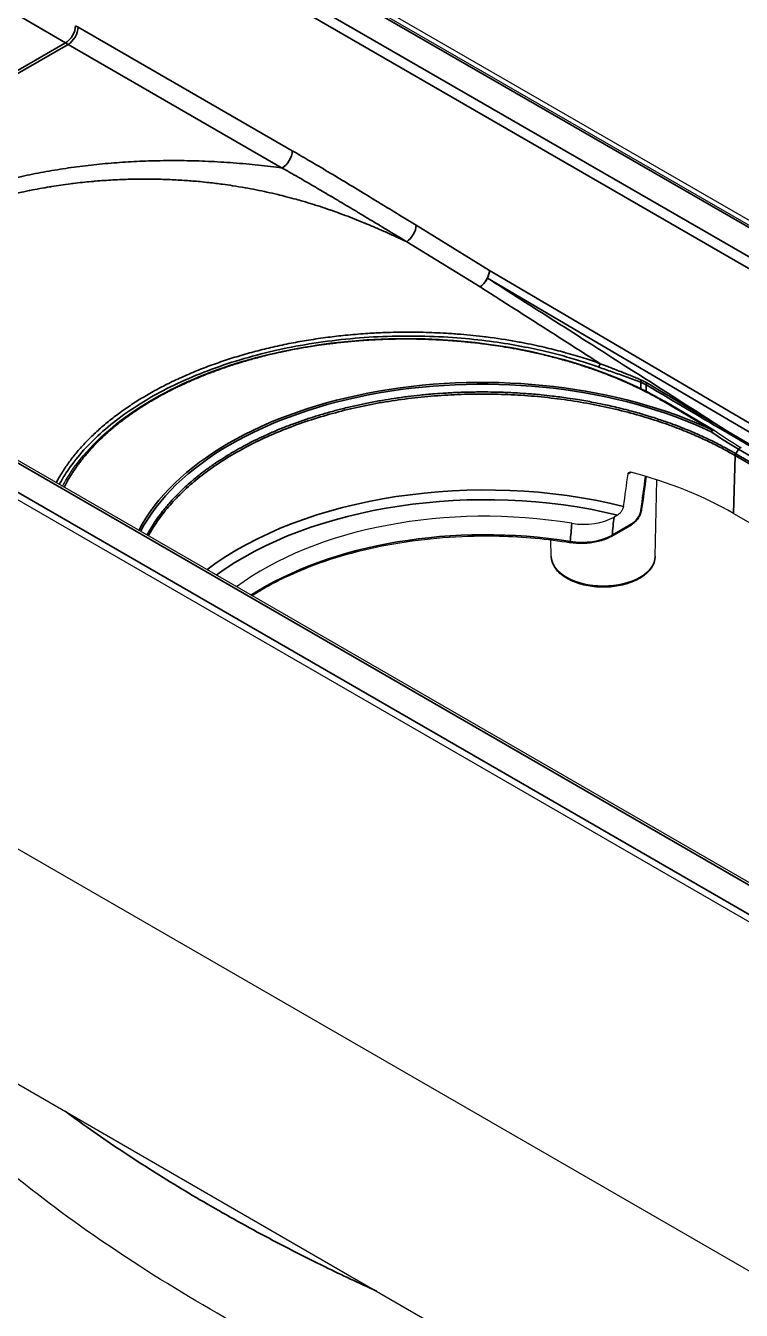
# Model space of a CAD drawing. Header units: millimetres. Extents: x 68 to 2000, y 100 to 2870.
# Drawn here: x 1336.27 to 1361.36, y 847.14 to 892.21 of the extents above; entities that cross this region are included whole.
import ezdxf

# ---------------------------------------------------------------- set-up
doc = ezdxf.new("R2010")
doc.units = ezdxf.units.MM
doc.header["$LTSCALE"] = 10
doc.layers.add('_Sichtbarkanten', color=7, linetype='Continuous', lineweight=25)
doc.layers.add('Sichtbar schmal (ISO)', color=7, linetype='Continuous', lineweight=35)

msp = doc.modelspace()

# ---------------------------------------------------------------- linework, layer by layer
at = {"layer": '_Sichtbarkanten'}
for p, q in [((1233.079, 959.429), (1514.514, 796.943)), ((1233.537, 959.342), (1514.259, 797.267)), ((1182.873, 951.728), (1501.071, 768.016)), ((1494.532, 785.413), (1213.109, 947.893)), ((1492.939, 784.959), (1212.218, 947.033)), ((1360.404, 878.02), (1358.693, 879.026)), ((1358.342, 873.585), (1358.4, 876.275)), ((1357.021, 875.04), (1356.899, 874.97)), ((1361.088, 875.1), (1370.528, 869.65)), ((1356.812, 874.29), (1357.483, 874.677)), ((1354.699, 873.585), (1354.687, 874.169)), ((1322.703, 862.75), (1361.241, 840.501))]:
    msp.add_line(p, q, dxfattribs=at)
msp.add_arc((1360.354, 877.934), 0.1, 54.9388, 59.5689, dxfattribs=at)
for centre, major_axis, ratio, start_param, end_param in [((1352.384, 870.074), (12.309, 0), 0.57735, 0.785398, 1.142974), ((653.872, 522.841), (563.407, 830.526), 0.524834, 5.465776, 5.467197), ((1352.384, 868.646), (-11, 0), 0.57735, 4.432819, 5.627663), ((1355.831, 875.583), (-1.505, 0.004), 0.575912, 1.295411, 2.360834)]:
    msp.add_ellipse(centre, major_axis=major_axis, ratio=ratio, start_param=start_param, end_param=end_param, dxfattribs=at)
for points, knots in [([(1337.557, 876.043), (1337.603, 876.131), (1337.651, 876.217), (1338.144, 877.043), (1338.795, 877.747), (1340.428, 878.99), (1341.434, 879.543), (1343.671, 880.423), (1344.929, 880.76), (1347.531, 881.181), (1348.908, 881.269), (1351.608, 881.188), (1352.965, 881.018), (1355.491, 880.445), (1356.691, 880.035), (1358.072, 879.373), (1358.39, 879.204), (1358.693, 879.026)], [0.719826, 0.719826, 0.719826, 0.719826, 0.813029, 0.813029, 1.614012, 1.614012, 2.424949, 2.424949, 3.237611, 3.237611, 4.04865, 4.04865, 4.859026, 4.859026, 5.669679, 5.669679, 5.925894, 5.925894, 5.925894, 5.925894]), ([(1357.392, 876.49), (1357.393, 876.498), (1357.395, 876.506), (1357.405, 876.521), (1357.412, 876.529), (1357.43, 876.539), (1357.441, 876.543), (1357.465, 876.545), (1357.478, 876.544), (1357.491, 876.541), (1357.491, 876.541), (1357.491, 876.541)], [0.00197055, 0.00197055, 0.00197055, 0.00197055, 0.0076791, 0.0076791, 0.0153582, 0.0153582, 0.02333262, 0.02333262, 0.03130704, 0.03130704, 0.03156747, 0.03156747, 0.03156747, 0.03156747]), ([(1357.232, 875.342), (1357.229, 875.319), (1357.221, 875.291), (1357.2, 875.239), (1357.182, 875.206), (1357.145, 875.152), (1357.12, 875.121), (1357.074, 875.076), (1357.045, 875.054), (1357.021, 875.04)], [-0.30703041, -0.30703041, -0.30703041, -0.30703041, -0.29054459, -0.29054459, -0.27133575, -0.27133575, -0.25125977, -0.25125977, -0.23076191, -0.23076191, -0.23076191, -0.23076191]), ([(1357.868, 875.232), (1357.862, 875.184), (1357.848, 875.134), (1357.808, 875.037), (1357.782, 874.989), (1357.723, 874.898), (1357.689, 874.854), (1357.614, 874.774), (1357.573, 874.737), (1357.515, 874.697), (1357.499, 874.686), (1357.483, 874.677)], [0, 0, 0, 0, 0.0332534, 0.0332534, 0.065591, 0.065591, 0.0984492, 0.0984492, 0.132874, 0.132874, 0.1457256, 0.1457256, 0.1457256, 0.1457256]), ([(1344.194, 872.211), (1344.791, 872.593), (1345.471, 872.933), (1347.184, 873.599), (1348.262, 873.887), (1350.522, 874.254), (1351.704, 874.333), (1353.722, 874.281), (1354.561, 874.203), (1355.373, 874.071)], [6.232826, 6.232826, 6.232826, 6.232826, 6.475912, 6.475912, 6.794462, 6.794462, 7.113268, 7.113268, 7.342355, 7.342355, 7.342355, 7.342355]), ([(1356.812, 874.29), (1356.693, 874.221), (1356.553, 874.164), (1356.259, 874.083), (1356.1, 874.056), (1355.781, 874.035), (1355.617, 874.039), (1355.431, 874.062), (1355.402, 874.067), (1355.373, 874.071)], [0, 0, 0, 0, 0.0985951, 0.0985951, 0.1950882, 0.1950882, 0.29103, 0.29103, 0.3090772, 0.3090772, 0.3090772, 0.3090772]), ([(1358.342, 873.585), (1358.34, 873.473), (1358.309, 873.361), (1358.193, 873.146), (1358.106, 873.044), (1357.88, 872.857), (1357.739, 872.774), (1357.421, 872.639), (1357.243, 872.587), (1356.87, 872.519), (1356.675, 872.503), (1356.287, 872.508), (1356.094, 872.529), (1355.727, 872.606), (1355.554, 872.663), (1355.245, 872.806), (1355.109, 872.894), (1354.89, 873.093), (1354.807, 873.205), (1354.721, 873.409), (1354.701, 873.497), (1354.699, 873.585)], [2.368537, 2.368537, 2.368537, 2.368537, 2.65779, 2.65779, 2.965652, 2.965652, 3.292478, 3.292478, 3.621661, 3.621661, 3.949316, 3.949316, 4.276354, 4.276354, 4.604191, 4.604191, 4.933501, 4.933501, 5.258891, 5.258891, 5.485444, 5.485444, 5.485444, 5.485444]), ([(1361.241, 839.767), (1361.143, 839.791), (1361.045, 839.816), (1360.948, 839.842), (1357.715, 840.675), (1354.509, 841.729), (1351.438, 842.967), (1348.367, 844.205), (1345.432, 845.627), (1342.732, 847.186), (1340.033, 848.745), (1337.569, 850.439), (1335.424, 852.212), (1333.28, 853.985), (1331.455, 855.836), (1330.012, 857.703), (1329.647, 858.175), (1329.306, 858.648), (1328.99, 859.121)], [0.0950371, 0.0950371, 0.0950371, 0.0950371, 0.1010675, 0.1010675, 0.1010675, 0.3005338, 0.3005338, 0.3005338, 0.5, 0.5, 0.5, 0.6994662, 0.6994662, 0.6994662, 0.8989325, 0.8989325, 0.8989325, 0.9493881, 0.9493881, 0.9493881, 0.9493881])]:
    msp.add_open_spline(points, degree=3, knots=knots, dxfattribs=at)
for points in [[(1338.977, 877.982), (1338.979, 877.983), (1338.98, 877.985), (1338.982, 877.986)], [(1360.411, 878.016), (1360.727, 877.794), (1361.045, 877.589), (1361.362, 877.403)], [(1358.028, 876.39), (1357.975, 876.004), (1357.922, 875.618), (1357.868, 875.232)]]:
    msp.add_open_spline(points, degree=3, dxfattribs=at)
at = {"layer": 'Sichtbar schmal (ISO)'}
for p, q in [((1514.389, 796.93), (1232.954, 959.417)), ((1513.316, 796.118), (1231.893, 958.597)), ((1232.07, 958.9), (1513.493, 796.42)), ((1337.66, 891.603), (1231.538, 953.526)), ((1494.407, 785.401), (1212.984, 947.88)), ((1212.088, 947.37), (1493.523, 784.884)), ((1345.614, 887.82), (1338.106, 892.155)), ((1324.133, 883.793), (1337.66, 891.603)), ((1324.226, 883.74), (1337.753, 891.55)), ((1345.261, 887.215), (1337.753, 891.55)), ((1352.533, 883.622), (1349.961, 885.204)), ((1352.201, 883.045), (1349.63, 884.626)), ((1372.455, 871.595), (1352.463, 883.351)), ((1372.522, 871.867), (1352.533, 883.622)), ((1357.839, 879.7), (1357.836, 879.485)), ((1358.027, 879.609), (1358.024, 879.392)), ((1360.354, 878.015), (1358.643, 879.021)), ((1372.292, 871.217), (1360.876, 877.921)), ((1372.305, 871.271), (1360.89, 877.975)), ((1361.088, 875.1), (1361.149, 877.124)), ((1372, 870.745), (1361.149, 877.124)), ((1361.263, 877.347), (1361.17, 877.192)), ((1372.022, 870.813), (1361.17, 877.192)), ((1372.116, 870.975), (1361.263, 877.347)), ((1357.483, 876.543), (1357.392, 876.49)), ((1356.832, 874.329), (1357.503, 874.716))]:
    msp.add_line(p, q, dxfattribs=at)
for centre, major_axis, ratio, start_param, end_param in [((1337.662, 892.01), (0.252, 0.432), 0.574372, 3.929636, 5.482984), ((1337.753, 891.958), (0.25, 0.433), 0.57735, 3.926992, 5.480334), ((1338.448, 914.574), (-11.822, 23.789), 0.585277, 2.413998, 2.418965), ((1337.753, 911.962), (-12.5, 21.651), 0.57735, 2.350959, 2.356194), ((1345.261, 887.623), (0.25, 0.433), 0.57735, 3.926991, 5.480334), ((1349.608, 885.007), (0.262, 0.426), 0.55888, 4.038057, 5.496129), ((1352.179, 883.425), (0.262, 0.426), 0.55888, 4.037901, 5.496128), ((1352.179, 883.425), (-0.269, -0.421), 0.567889, 0.905698, 1.752685), ((1352.179, 883.425), (0.253, 0.431), 0.572153, 4.873491, 5.484932), ((1349.716, 873.481), (-13.356, 0.101), 0.582329, 5.215995, 5.216644), ((1356.421, 880.275), (-0.0338, -0.0941), 0.416896, 3.928616, 5.390149), ((1352.383, 872.301), (12.695, -0.097), 0.582366, 0.896391, 2.852787), ((1352.383, 872.278), (12.625, -0.097), 0.58238, 0.896378, 2.853201), ((1357.902, 879.743), (-0.0367, -0.093), 0.555153, 4.561937, 5.39987), ((1358.098, 879.648), (-0.0512, -0.0859), 0.567728, 4.694265, 5.48847), ((1346.017, 887.376), (-19.075, 11.786), 0.012912, 2.261379, 2.473002), ((1348.005, 886.031), (-16.94, 10.37), 0.015382, 2.213229, 2.443185), ((1358.642, 878.939), (0.0507, 0.0862), 0.57229, 0.000001, 0.789724), ((1360.354, 877.934), (0.0574, 0.0819), 0.509929, 6.283147, 7.878789), ((1360.354, 877.934), (0.0429, 0.0903), 0.507599, 0.742201, 1.509682), ((1359.681, 890.664), (7.411, -14.094), 0.487829, 5.522704, 5.617498), ((1360.354, 877.934), (0.0507, 0.0862), 0.57229, 0, 0.789725), ((1360.947, 877.96), (-0.0506, -0.0862), 0.572217, 4.873156, 5.484595), ((1349.717, 873.48), (13.131, -0.1), 0.582366, 2.62738, 2.627601), ((1361.219, 877.162), (0.0502, 0.0865), 0.573981, 1.554727, 2.322739), ((1361.312, 877.317), (0.0506, 0.0862), 0.572499, 6.283135, 7.840696), ((1352.384, 868.843), (-12.257, 0), 0.57735, 4.305735, 5.634125), ((1352.384, 868.646), (-12.007, 0), 0.57735, 4.315929, 5.616717), ((578.506, 483.228), (624.096, 919.989), 0.524834, 5.467451, 5.468792), ((1357.536, 875.035), (-0.254, -0.341), 0.506793, 0.86671, 2.397666), ((1357.769, 875.246), (0.0991, -0.0137), 0.583356, 5.580624, 6.283185), ((1352.384, 867.991), (11.014, 0), 0.57735, 1.297024, 2.412778), ((261.293, 320.252), (870.3, 1213.531), 0.553427, 5.528311, 5.528849), ((406.224, 354.427), (756.935, 1115.808), 0.524834, 5.50886, 5.509462), ((1355.765, 874.949), (-1.505, 0.014), 0.578336, 1.304747, 2.364279), ((1356.762, 874.376), (0.05, -0.0866), 0.57735, 6.28318, 6.981317), ((1357.433, 874.764), (0.05, -0.0866), 0.57735, 0, 0.698132), ((1355.389, 874.17), (-0.016, -0.0987), 0.220752, 5.363323, 6.283187), ((1356.521, 873.598), (1.822, 0), 0.57735, 3.153936, 6.270842)]:
    msp.add_ellipse(centre, major_axis=major_axis, ratio=ratio, start_param=start_param, end_param=end_param, dxfattribs=at)
for points in [[(1349.961, 885.204), (1349.642, 885.4), (1349.031, 885.775), (1348.201, 886.281), (1347.453, 886.734), (1346.775, 887.14), (1346.163, 887.502), (1345.791, 887.718), (1345.614, 887.82)], [(1360.89, 877.975), (1359.706, 878.731), (1357.503, 880.136), (1354.762, 881.884), (1353.181, 882.893), (1352.463, 883.351)]]:
    msp.add_open_spline(points, degree=3, dxfattribs=at)
for points, knots in [([(1327.654, 881.76), (1327.719, 881.877), (1327.89, 882.16), (1328.235, 882.647), (1328.747, 883.237), (1329.404, 883.858), (1330.195, 884.47), (1331.081, 885.035), (1332.015, 885.531), (1332.947, 885.945), (1333.841, 886.281), (1334.678, 886.549), (1335.465, 886.765), (1336.225, 886.943), (1336.987, 887.094), (1337.766, 887.22), (1338.559, 887.322), (1339.359, 887.398), (1340.166, 887.45), (1340.984, 887.476), (1341.818, 887.478), (1342.67, 887.453), (1343.542, 887.4), (1344.439, 887.318), (1344.991, 887.251), (1345.261, 887.215)], [0.311186, 0.311186, 0.311186, 0.311186, 0.3333333, 0.3636364, 0.3939394, 0.4242424, 0.4545455, 0.4848485, 0.5151515, 0.5454545, 0.5757576, 0.6060606, 0.6363636, 0.6666667, 0.6969697, 0.7272727, 0.7575758, 0.7878788, 0.8181818, 0.8484848, 0.8787879, 0.9090909, 0.9393939, 0.969697, 1, 1, 1, 1]), ([(1349.63, 884.626), (1349.333, 884.807), (1349.048, 884.979), (1348.776, 885.144), (1348.753, 885.157), (1348.731, 885.17), (1348.709, 885.184), (1348.463, 885.332), (1348.227, 885.474), (1348, 885.61), (1347.958, 885.635), (1347.916, 885.661), (1347.874, 885.686), (1347.674, 885.805), (1347.482, 885.92), (1347.298, 886.029), (1347.237, 886.065), (1347.178, 886.1), (1347.119, 886.135), (1346.94, 886.241), (1346.767, 886.343), (1346.601, 886.441), (1346.546, 886.473), (1346.491, 886.505), (1346.437, 886.537), (1346.254, 886.644), (1346.078, 886.746), (1345.91, 886.843), (1345.88, 886.861), (1345.85, 886.878), (1345.82, 886.895), (1345.624, 887.008), (1345.438, 887.115), (1345.261, 887.215)], [0, 0, 0, 0, 0.1540501, 0.1540501, 0.1540501, 0.1666667, 0.1666667, 0.1666667, 0.3069509, 0.3069509, 0.3069509, 0.3333333, 0.3333333, 0.3333333, 0.4590457, 0.4590457, 0.4590457, 0.5, 0.5, 0.5, 0.6250424, 0.6250424, 0.6250424, 0.6666667, 0.6666667, 0.6666667, 0.8081362, 0.8081362, 0.8081362, 0.8333333, 0.8333333, 0.8333333, 1, 1, 1, 1]), ([(1328.391, 881.335), (1328.402, 881.359), (1328.412, 881.384), (1328.423, 881.408), (1328.459, 881.489), (1328.498, 881.57), (1328.541, 881.654), (1328.577, 881.723), (1328.615, 881.793), (1328.656, 881.865), (1328.71, 881.958), (1328.768, 882.054), (1328.833, 882.153), (1328.879, 882.223), (1328.927, 882.293), (1328.979, 882.365), (1329.059, 882.476), (1329.147, 882.591), (1329.244, 882.708), (1329.3, 882.776), (1329.359, 882.845), (1329.421, 882.914), (1329.537, 883.043), (1329.663, 883.174), (1329.799, 883.306), (1329.864, 883.368), (1329.931, 883.431), (1330, 883.493), (1330.156, 883.634), (1330.324, 883.775), (1330.502, 883.913), (1330.569, 883.965), (1330.638, 884.017), (1330.708, 884.068), (1330.904, 884.212), (1331.111, 884.353), (1331.325, 884.487), (1331.388, 884.527), (1331.452, 884.566), (1331.516, 884.605), (1331.746, 884.743), (1331.982, 884.874), (1332.22, 884.997), (1332.274, 885.025), (1332.327, 885.052), (1332.381, 885.078), (1332.633, 885.204), (1332.886, 885.32), (1333.136, 885.427), (1333.176, 885.444), (1333.216, 885.46), (1333.256, 885.477), (1333.518, 885.586), (1333.777, 885.684), (1334.028, 885.773), (1334.054, 885.782), (1334.079, 885.791), (1334.105, 885.8), (1334.367, 885.891), (1334.622, 885.972), (1334.869, 886.045), (1334.882, 886.049), (1334.894, 886.052), (1334.907, 886.056), (1335.164, 886.131), (1335.414, 886.198), (1335.659, 886.258), (1335.905, 886.319), (1336.147, 886.373), (1336.387, 886.422), (1336.397, 886.424), (1336.406, 886.425), (1336.416, 886.427), (1336.646, 886.474), (1336.876, 886.516), (1337.107, 886.554), (1337.127, 886.558), (1337.148, 886.561), (1337.168, 886.564), (1337.389, 886.6), (1337.612, 886.632), (1337.836, 886.661), (1337.868, 886.665), (1337.9, 886.669), (1337.932, 886.673), (1338.146, 886.699), (1338.362, 886.722), (1338.578, 886.741), (1338.622, 886.745), (1338.665, 886.749), (1338.709, 886.753), (1338.914, 886.77), (1339.12, 886.784), (1339.326, 886.795), (1339.381, 886.798), (1339.436, 886.801), (1339.492, 886.804), (1339.687, 886.813), (1339.882, 886.819), (1340.078, 886.823), (1340.144, 886.824), (1340.211, 886.825), (1340.278, 886.825), (1340.463, 886.827), (1340.649, 886.826), (1340.835, 886.822), (1340.914, 886.821), (1340.993, 886.819), (1341.072, 886.817), (1341.248, 886.812), (1341.424, 886.804), (1341.602, 886.794), (1341.694, 886.789), (1341.785, 886.783), (1341.877, 886.777), (1342.044, 886.765), (1342.212, 886.752), (1342.38, 886.736), (1342.484, 886.726), (1342.589, 886.715), (1342.694, 886.704), (1342.852, 886.686), (1343.01, 886.667), (1343.169, 886.646), (1343.286, 886.63), (1343.403, 886.613), (1343.52, 886.595), (1343.669, 886.572), (1343.818, 886.548), (1343.965, 886.522), (1344.095, 886.499), (1344.223, 886.474), (1344.349, 886.45), (1344.479, 886.424), (1344.606, 886.397), (1344.729, 886.37), (1344.86, 886.342), (1344.986, 886.313), (1345.107, 886.283), (1345.21, 886.259), (1345.309, 886.234), (1345.405, 886.209), (1345.526, 886.178), (1345.642, 886.147), (1345.754, 886.116), (1345.835, 886.093), (1345.913, 886.071), (1345.99, 886.048), (1346.105, 886.015), (1346.216, 885.981), (1346.325, 885.948), (1346.39, 885.927), (1346.454, 885.907), (1346.518, 885.887), (1346.631, 885.85), (1346.742, 885.813), (1346.85, 885.776), (1346.904, 885.758), (1346.957, 885.74), (1347.009, 885.721), (1347.123, 885.682), (1347.234, 885.641), (1347.344, 885.601), (1347.388, 885.585), (1347.431, 885.569), (1347.474, 885.553), (1347.589, 885.509), (1347.703, 885.466), (1347.815, 885.421), (1347.851, 885.407), (1347.886, 885.393), (1347.921, 885.379), (1348.039, 885.332), (1348.156, 885.284), (1348.273, 885.235), (1348.301, 885.224), (1348.329, 885.212), (1348.358, 885.2), (1348.48, 885.148), (1348.603, 885.095), (1348.724, 885.042), (1348.745, 885.033), (1348.766, 885.023), (1348.788, 885.014), (1348.915, 884.958), (1349.042, 884.901), (1349.168, 884.843), (1349.182, 884.836), (1349.196, 884.83), (1349.211, 884.823), (1349.343, 884.762), (1349.475, 884.7), (1349.606, 884.638), (1349.614, 884.634), (1349.622, 884.63), (1349.63, 884.626)], [0.362181, 0.362181, 0.362181, 0.362181, 0.3653846, 0.3653846, 0.3653846, 0.3759015, 0.3759015, 0.3759015, 0.3846154, 0.3846154, 0.3846154, 0.3959323, 0.3959323, 0.3959323, 0.4038462, 0.4038462, 0.4038462, 0.4160173, 0.4160173, 0.4160173, 0.4230769, 0.4230769, 0.4230769, 0.4361428, 0.4361428, 0.4361428, 0.4423077, 0.4423077, 0.4423077, 0.4562642, 0.4562642, 0.4562642, 0.4615385, 0.4615385, 0.4615385, 0.4763755, 0.4763755, 0.4763755, 0.4807692, 0.4807692, 0.4807692, 0.4964795, 0.4964795, 0.4964795, 0.5, 0.5, 0.5, 0.5165819, 0.5165819, 0.5165819, 0.5192308, 0.5192308, 0.5192308, 0.5366847, 0.5366847, 0.5366847, 0.5384615, 0.5384615, 0.5384615, 0.5567716, 0.5567716, 0.5567716, 0.5576923, 0.5576923, 0.5576923, 0.5768472, 0.5768472, 0.5768472, 0.5961538, 0.5961538, 0.5961538, 0.5969177, 0.5969177, 0.5969177, 0.6153846, 0.6153846, 0.6153846, 0.6170046, 0.6170046, 0.6170046, 0.6346154, 0.6346154, 0.6346154, 0.6371231, 0.6371231, 0.6371231, 0.6538462, 0.6538462, 0.6538462, 0.6572362, 0.6572362, 0.6572362, 0.6730769, 0.6730769, 0.6730769, 0.6773304, 0.6773304, 0.6773304, 0.6923077, 0.6923077, 0.6923077, 0.6974199, 0.6974199, 0.6974199, 0.7115385, 0.7115385, 0.7115385, 0.7175059, 0.7175059, 0.7175059, 0.7307692, 0.7307692, 0.7307692, 0.7376106, 0.7376106, 0.7376106, 0.75, 0.75, 0.75, 0.7577045, 0.7577045, 0.7577045, 0.7692308, 0.7692308, 0.7692308, 0.7776996, 0.7776996, 0.7776996, 0.7884615, 0.7884615, 0.7884615, 0.7979393, 0.7979393, 0.7979393, 0.8076923, 0.8076923, 0.8076923, 0.8181086, 0.8181086, 0.8181086, 0.8269231, 0.8269231, 0.8269231, 0.8380823, 0.8380823, 0.8380823, 0.8461538, 0.8461538, 0.8461538, 0.858153, 0.858153, 0.858153, 0.8653846, 0.8653846, 0.8653846, 0.8782757, 0.8782757, 0.8782757, 0.8846154, 0.8846154, 0.8846154, 0.8983804, 0.8983804, 0.8983804, 0.9038462, 0.9038462, 0.9038462, 0.918469, 0.918469, 0.918469, 0.9230769, 0.9230769, 0.9230769, 0.9385503, 0.9385503, 0.9385503, 0.9423077, 0.9423077, 0.9423077, 0.9586604, 0.9586604, 0.9586604, 0.9615385, 0.9615385, 0.9615385, 0.9787999, 0.9787999, 0.9787999, 0.9807692, 0.9807692, 0.9807692, 0.9988841, 0.9988841, 0.9988841, 1, 1, 1, 1]), ([(1356.418, 880.351), (1355.886, 880.691), (1355.376, 881.017), (1354.888, 881.328), (1354.668, 881.469), (1354.453, 881.606), (1354.242, 881.741), (1353.984, 881.906), (1353.733, 882.066), (1353.487, 882.223), (1353.039, 882.509), (1352.611, 882.783), (1352.201, 883.045)], [0, 0, 0, 0, 0.333333, 0.333333, 0.333333, 0.483465, 0.483465, 0.483465, 0.666667, 0.666667, 0.666667, 1, 1, 1, 1]), ([(1356.418, 880.351), (1356.245, 880.413), (1356.058, 880.477), (1355.856, 880.542), (1355.654, 880.606), (1355.436, 880.672), (1355.202, 880.736), (1355.167, 880.746), (1355.132, 880.756), (1355.097, 880.765), (1354.893, 880.82), (1354.677, 880.875), (1354.446, 880.928), (1354.206, 880.984), (1353.949, 881.039), (1353.674, 881.09), (1353.64, 881.097), (1353.605, 881.103), (1353.57, 881.11), (1353.256, 881.168), (1352.917, 881.222), (1352.556, 881.27), (1352.467, 881.282), (1352.375, 881.293), (1352.282, 881.304), (1352.003, 881.338), (1351.709, 881.367), (1351.399, 881.391), (1351.238, 881.403), (1351.072, 881.414), (1350.903, 881.424), (1350.641, 881.438), (1350.372, 881.448), (1350.104, 881.453), (1349.914, 881.457), (1349.724, 881.458), (1349.534, 881.457), (1349.284, 881.455), (1349.034, 881.449), (1348.784, 881.439), (1348.584, 881.431), (1348.384, 881.42), (1348.185, 881.406), (1347.948, 881.39), (1347.712, 881.37), (1347.476, 881.347), (1347.271, 881.326), (1347.067, 881.302), (1346.863, 881.276), (1346.636, 881.247), (1346.41, 881.214), (1346.187, 881.177), (1345.982, 881.144), (1345.78, 881.108), (1345.579, 881.069), (1345.363, 881.027), (1345.149, 880.982), (1344.938, 880.933), (1344.737, 880.888), (1344.539, 880.839), (1344.343, 880.788), (1344.14, 880.734), (1343.938, 880.677), (1343.739, 880.618), (1343.546, 880.56), (1343.356, 880.499), (1343.168, 880.435), (1342.976, 880.37), (1342.787, 880.303), (1342.601, 880.232), (1342.418, 880.163), (1342.239, 880.091), (1342.063, 880.016), (1341.883, 879.94), (1341.707, 879.862), (1341.535, 879.781), (1341.365, 879.701), (1341.2, 879.619), (1341.038, 879.535), (1340.874, 879.449), (1340.713, 879.361), (1340.557, 879.271), (1340.402, 879.182), (1340.251, 879.09), (1340.104, 878.996), (1339.957, 878.902), (1339.813, 878.805), (1339.674, 878.706), (1339.535, 878.607), (1339.401, 878.507), (1339.271, 878.404), (1339.14, 878.301), (1339.014, 878.197), (1338.893, 878.09), (1338.772, 877.984), (1338.656, 877.876), (1338.544, 877.766), (1338.433, 877.656), (1338.326, 877.545), (1338.225, 877.432), (1338.123, 877.318), (1338.026, 877.203), (1337.934, 877.087), (1337.844, 876.973), (1337.758, 876.857), (1337.678, 876.74), (1337.595, 876.619), (1337.518, 876.497), (1337.446, 876.373), (1337.407, 876.306), (1337.369, 876.239), (1337.334, 876.172)], [0, 0, 0, 0, 0.0333333, 0.0333333, 0.0333333, 0.0666667, 0.0666667, 0.0666667, 0.0716114, 0.0716114, 0.0716114, 0.1, 0.1, 0.1, 0.1296221, 0.1296221, 0.1296221, 0.1333333, 0.1333333, 0.1333333, 0.1666667, 0.1666667, 0.1666667, 0.1749746, 0.1749746, 0.1749746, 0.2, 0.2, 0.2, 0.2130561, 0.2130561, 0.2130561, 0.2333333, 0.2333333, 0.2333333, 0.2476981, 0.2476981, 0.2476981, 0.2666667, 0.2666667, 0.2666667, 0.2819016, 0.2819016, 0.2819016, 0.3, 0.3, 0.3, 0.3157538, 0.3157538, 0.3157538, 0.3333333, 0.3333333, 0.3333333, 0.349394, 0.349394, 0.349394, 0.3666667, 0.3666667, 0.3666667, 0.3830033, 0.3830033, 0.3830033, 0.4, 0.4, 0.4, 0.4164868, 0.4164868, 0.4164868, 0.4333333, 0.4333333, 0.4333333, 0.4498342, 0.4498342, 0.4498342, 0.4666667, 0.4666667, 0.4666667, 0.4831905, 0.4831905, 0.4831905, 0.5, 0.5, 0.5, 0.51661, 0.51661, 0.51661, 0.5333333, 0.5333333, 0.5333333, 0.5499662, 0.5499662, 0.5499662, 0.5666667, 0.5666667, 0.5666667, 0.5833173, 0.5833173, 0.5833173, 0.6, 0.6, 0.6, 0.616806, 0.616806, 0.616806, 0.6333333, 0.6333333, 0.6333333, 0.6504177, 0.6504177, 0.6504177, 0.6596625, 0.6596625, 0.6596625, 0.6596625]), ([(1356.37, 880.227), (1356.198, 880.288), (1355.827, 880.415), (1355.179, 880.609), (1354.432, 880.8), (1353.566, 880.982), (1352.558, 881.143), (1351.416, 881.266), (1350.1, 881.331), (1348.789, 881.316), (1347.491, 881.225), (1346.205, 881.056), (1344.965, 880.813), (1343.774, 880.5), (1342.642, 880.116), (1341.581, 879.667), (1340.609, 879.16), (1339.732, 878.599), (1338.955, 877.986), (1338.291, 877.332), (1337.793, 876.703), (1337.54, 876.288), (1337.444, 876.108)], [0, 0, 0, 0, 0.0333333, 0.0666667, 0.1, 0.1333333, 0.1666667, 0.2, 0.2333333, 0.2666667, 0.3, 0.3333333, 0.3666667, 0.4, 0.4333333, 0.4666667, 0.5, 0.5333333, 0.5666667, 0.6, 0.6333333, 0.6581402, 0.6581402, 0.6581402, 0.6581402]), ([(1358.643, 879.021), (1358.522, 879.092), (1358.405, 879.158), (1358.291, 879.22), (1358.284, 879.224), (1358.276, 879.228), (1358.269, 879.232), (1358.165, 879.288), (1358.064, 879.341), (1357.967, 879.39), (1357.952, 879.397), (1357.937, 879.405), (1357.922, 879.412), (1357.834, 879.457), (1357.749, 879.498), (1357.667, 879.537), (1357.648, 879.547), (1357.628, 879.556), (1357.609, 879.565), (1357.531, 879.602), (1357.455, 879.637), (1357.379, 879.671), (1357.358, 879.681), (1357.336, 879.69), (1357.315, 879.7), (1357.239, 879.733), (1357.163, 879.766), (1357.086, 879.799), (1357.065, 879.808), (1357.043, 879.817), (1357.021, 879.826), (1356.941, 879.86), (1356.859, 879.893), (1356.774, 879.927), (1356.753, 879.936), (1356.732, 879.944), (1356.711, 879.952), (1356.621, 879.987), (1356.527, 880.023), (1356.429, 880.06), (1356.41, 880.067), (1356.391, 880.074), (1356.372, 880.081), (1356.268, 880.119), (1356.158, 880.158), (1356.042, 880.197), (1356.026, 880.203), (1356.01, 880.208), (1355.994, 880.214), (1355.872, 880.255), (1355.743, 880.297), (1355.608, 880.34), (1355.595, 880.344), (1355.582, 880.348), (1355.569, 880.352), (1355.429, 880.395), (1355.282, 880.439), (1355.129, 880.482), (1355.118, 880.485), (1355.106, 880.488), (1355.095, 880.491), (1354.943, 880.534), (1354.785, 880.575), (1354.627, 880.615), (1354.613, 880.619), (1354.6, 880.622), (1354.587, 880.625), (1354.433, 880.663), (1354.277, 880.7), (1354.123, 880.734), (1354.105, 880.738), (1354.087, 880.742), (1354.07, 880.746), (1353.923, 880.778), (1353.778, 880.808), (1353.636, 880.836), (1353.612, 880.841), (1353.588, 880.845), (1353.564, 880.85), (1353.431, 880.875), (1353.301, 880.899), (1353.174, 880.92), (1353.145, 880.925), (1353.115, 880.93), (1353.086, 880.935), (1352.967, 880.955), (1352.85, 880.973), (1352.736, 880.99), (1352.702, 880.995), (1352.668, 881), (1352.634, 881.005), (1352.529, 881.02), (1352.425, 881.034), (1352.324, 881.047), (1352.285, 881.052), (1352.246, 881.057), (1352.208, 881.062), (1352.119, 881.073), (1352.033, 881.083), (1351.95, 881.092), (1351.904, 881.097), (1351.86, 881.101), (1351.817, 881.106), (1351.748, 881.113), (1351.681, 881.119), (1351.617, 881.125), (1351.569, 881.13), (1351.521, 881.134), (1351.476, 881.138), (1351.422, 881.143), (1351.371, 881.147), (1351.321, 881.151), (1351.272, 881.155), (1351.223, 881.159), (1351.176, 881.162), (1351.133, 881.165), (1351.09, 881.168), (1351.048, 881.171), (1350.999, 881.174), (1350.951, 881.177), (1350.903, 881.18), (1350.863, 881.183), (1350.823, 881.185), (1350.783, 881.187), (1350.734, 881.19), (1350.686, 881.192), (1350.637, 881.195), (1350.597, 881.197), (1350.558, 881.198), (1350.518, 881.2), (1350.468, 881.202), (1350.418, 881.204), (1350.368, 881.206), (1350.329, 881.207), (1350.29, 881.208), (1350.251, 881.21), (1350.2, 881.211), (1350.149, 881.212), (1350.099, 881.214), (1350.06, 881.214), (1350.022, 881.215), (1349.984, 881.216), (1349.933, 881.217), (1349.881, 881.218), (1349.83, 881.218), (1349.792, 881.218), (1349.755, 881.219), (1349.717, 881.219), (1349.665, 881.219), (1349.613, 881.219), (1349.561, 881.219), (1349.524, 881.219), (1349.487, 881.219), (1349.451, 881.219), (1349.398, 881.218), (1349.345, 881.218), (1349.292, 881.217), (1349.256, 881.216), (1349.22, 881.216), (1349.184, 881.215), (1349.13, 881.214), (1349.076, 881.213), (1349.023, 881.211), (1348.988, 881.21), (1348.953, 881.209), (1348.918, 881.208), (1348.863, 881.206), (1348.809, 881.204), (1348.754, 881.202), (1348.72, 881.201), (1348.686, 881.2), (1348.652, 881.198), (1348.597, 881.196), (1348.541, 881.193), (1348.486, 881.19), (1348.453, 881.188), (1348.42, 881.186), (1348.386, 881.185), (1348.33, 881.181), (1348.275, 881.178), (1348.219, 881.174), (1348.186, 881.172), (1348.154, 881.17), (1348.121, 881.168), (1348.065, 881.164), (1348.008, 881.16), (1347.952, 881.155), (1347.92, 881.153), (1347.889, 881.151), (1347.858, 881.148), (1347.8, 881.143), (1347.743, 881.138), (1347.686, 881.133), (1347.655, 881.131), (1347.624, 881.128), (1347.593, 881.125), (1347.536, 881.119), (1347.479, 881.114), (1347.421, 881.108), (1347.388, 881.104), (1347.354, 881.101), (1347.32, 881.097), (1347.263, 881.091), (1347.205, 881.085), (1347.145, 881.078), (1347.106, 881.073), (1347.066, 881.068), (1347.026, 881.063), (1346.968, 881.056), (1346.908, 881.049), (1346.847, 881.041), (1346.798, 881.034), (1346.749, 881.028), (1346.698, 881.021), (1346.639, 881.013), (1346.578, 881.004), (1346.515, 880.995), (1346.454, 880.986), (1346.391, 880.976), (1346.326, 880.966), (1346.265, 880.956), (1346.202, 880.946), (1346.137, 880.935), (1346.062, 880.923), (1345.983, 880.909), (1345.901, 880.894), (1345.837, 880.883), (1345.771, 880.87), (1345.703, 880.858), (1345.614, 880.841), (1345.522, 880.822), (1345.428, 880.803), (1345.359, 880.789), (1345.289, 880.774), (1345.219, 880.759), (1345.125, 880.738), (1345.03, 880.717), (1344.935, 880.695), (1344.864, 880.678), (1344.793, 880.661), (1344.723, 880.644), (1344.631, 880.622), (1344.539, 880.598), (1344.449, 880.575), (1344.378, 880.556), (1344.308, 880.537), (1344.237, 880.518), (1344.148, 880.493), (1344.06, 880.468), (1343.971, 880.442), (1343.9, 880.421), (1343.83, 880.4), (1343.76, 880.379), (1343.675, 880.353), (1343.59, 880.326), (1343.506, 880.299), (1343.434, 880.276), (1343.363, 880.252), (1343.293, 880.228), (1343.215, 880.202), (1343.138, 880.175), (1343.062, 880.148), (1342.99, 880.122), (1342.919, 880.096), (1342.85, 880.07), (1342.779, 880.044), (1342.709, 880.018), (1342.641, 879.991), (1342.57, 879.963), (1342.5, 879.935), (1342.431, 879.907), (1342.367, 879.881), (1342.303, 879.855), (1342.24, 879.828), (1342.17, 879.798), (1342.1, 879.768), (1342.032, 879.738), (1341.974, 879.712), (1341.916, 879.687), (1341.86, 879.661), (1341.79, 879.629), (1341.722, 879.597), (1341.655, 879.565), (1341.603, 879.54), (1341.553, 879.516), (1341.503, 879.491), (1341.435, 879.457), (1341.368, 879.424), (1341.302, 879.39), (1341.258, 879.367), (1341.213, 879.343), (1341.17, 879.32), (1341.103, 879.285), (1341.038, 879.249), (1340.974, 879.214), (1340.933, 879.192), (1340.893, 879.169), (1340.854, 879.146), (1340.789, 879.11), (1340.725, 879.073), (1340.662, 879.035), (1340.624, 879.013), (1340.587, 878.99), (1340.549, 878.967), (1340.486, 878.929), (1340.424, 878.89), (1340.363, 878.851), (1340.325, 878.827), (1340.287, 878.802), (1340.25, 878.778), (1340.189, 878.738), (1340.128, 878.697), (1340.068, 878.656), (1340.029, 878.629), (1339.991, 878.603), (1339.953, 878.576), (1339.893, 878.534), (1339.834, 878.491), (1339.774, 878.447), (1339.736, 878.418), (1339.698, 878.39), (1339.66, 878.361), (1339.601, 878.316), (1339.543, 878.271), (1339.486, 878.225), (1339.448, 878.195), (1339.41, 878.164), (1339.373, 878.133), (1339.316, 878.086), (1339.261, 878.039), (1339.205, 877.991), (1339.168, 877.958), (1339.13, 877.925), (1339.093, 877.891), (1339.039, 877.843), (1338.986, 877.793), (1338.933, 877.743), (1338.896, 877.707), (1338.859, 877.672), (1338.823, 877.636), (1338.771, 877.584), (1338.72, 877.532), (1338.669, 877.48), (1338.634, 877.442), (1338.599, 877.405), (1338.564, 877.367), (1338.515, 877.313), (1338.467, 877.259), (1338.42, 877.204), (1338.387, 877.166), (1338.354, 877.127), (1338.322, 877.088), (1338.276, 877.032), (1338.231, 876.976), (1338.188, 876.919), (1338.157, 876.879), (1338.127, 876.839), (1338.097, 876.798), (1338.055, 876.74), (1338.013, 876.681), (1337.973, 876.622), (1337.948, 876.585), (1337.923, 876.547), (1337.899, 876.51), (1337.859, 876.448), (1337.82, 876.386), (1337.785, 876.326), (1337.768, 876.298), (1337.752, 876.27), (1337.737, 876.243), (1337.699, 876.178), (1337.665, 876.116), (1337.634, 876.056), (1337.627, 876.041), (1337.619, 876.026), (1337.611, 876.012)], [0, 0, 0, 0, 0.0094799, 0.0094799, 0.0094799, 0.010101, 0.010101, 0.010101, 0.0188383, 0.0188383, 0.0188383, 0.020202, 0.020202, 0.020202, 0.0283481, 0.0283481, 0.0283481, 0.030303, 0.030303, 0.030303, 0.0381788, 0.0381788, 0.0381788, 0.040404, 0.040404, 0.040404, 0.0483128, 0.0483128, 0.0483128, 0.0505051, 0.0505051, 0.0505051, 0.0586331, 0.0586331, 0.0586331, 0.0606061, 0.0606061, 0.0606061, 0.0690847, 0.0690847, 0.0690847, 0.0707071, 0.0707071, 0.0707071, 0.0795686, 0.0795686, 0.0795686, 0.0808081, 0.0808081, 0.0808081, 0.0900291, 0.0900291, 0.0900291, 0.0909091, 0.0909091, 0.0909091, 0.1003077, 0.1003077, 0.1003077, 0.1010101, 0.1010101, 0.1010101, 0.1103385, 0.1103385, 0.1103385, 0.1111111, 0.1111111, 0.1111111, 0.1201683, 0.1201683, 0.1201683, 0.1212121, 0.1212121, 0.1212121, 0.1298428, 0.1298428, 0.1298428, 0.1313131, 0.1313131, 0.1313131, 0.139512, 0.139512, 0.139512, 0.1414141, 0.1414141, 0.1414141, 0.1492049, 0.1492049, 0.1492049, 0.1515152, 0.1515152, 0.1515152, 0.1587897, 0.1587897, 0.1587897, 0.1616162, 0.1616162, 0.1616162, 0.1681673, 0.1681673, 0.1681673, 0.1717172, 0.1717172, 0.1717172, 0.1774579, 0.1774579, 0.1774579, 0.1818182, 0.1818182, 0.1818182, 0.1868828, 0.1868828, 0.1868828, 0.1919192, 0.1919192, 0.1919192, 0.1965833, 0.1965833, 0.1965833, 0.2020202, 0.2020202, 0.2020202, 0.2065594, 0.2065594, 0.2065594, 0.2121212, 0.2121212, 0.2121212, 0.2166179, 0.2166179, 0.2166179, 0.2222222, 0.2222222, 0.2222222, 0.2266212, 0.2266212, 0.2266212, 0.2323232, 0.2323232, 0.2323232, 0.2366234, 0.2366234, 0.2366234, 0.2424242, 0.2424242, 0.2424242, 0.2466378, 0.2466378, 0.2466378, 0.2525253, 0.2525253, 0.2525253, 0.2566518, 0.2566518, 0.2566518, 0.2626263, 0.2626263, 0.2626263, 0.2666624, 0.2666624, 0.2666624, 0.2727273, 0.2727273, 0.2727273, 0.2766712, 0.2766712, 0.2766712, 0.2828283, 0.2828283, 0.2828283, 0.2866822, 0.2866822, 0.2866822, 0.2929293, 0.2929293, 0.2929293, 0.2967018, 0.2967018, 0.2967018, 0.3030303, 0.3030303, 0.3030303, 0.306709, 0.306709, 0.306709, 0.3131313, 0.3131313, 0.3131313, 0.3166974, 0.3166974, 0.3166974, 0.3232323, 0.3232323, 0.3232323, 0.3267874, 0.3267874, 0.3267874, 0.3333333, 0.3333333, 0.3333333, 0.3370944, 0.3370944, 0.3370944, 0.3434343, 0.3434343, 0.3434343, 0.3475814, 0.3475814, 0.3475814, 0.3535354, 0.3535354, 0.3535354, 0.3582097, 0.3582097, 0.3582097, 0.3636364, 0.3636364, 0.3636364, 0.3688724, 0.3688724, 0.3688724, 0.3737374, 0.3737374, 0.3737374, 0.379407, 0.379407, 0.379407, 0.3838384, 0.3838384, 0.3838384, 0.3896739, 0.3896739, 0.3896739, 0.3939394, 0.3939394, 0.3939394, 0.3997054, 0.3997054, 0.3997054, 0.4040404, 0.4040404, 0.4040404, 0.4097116, 0.4097116, 0.4097116, 0.4141414, 0.4141414, 0.4141414, 0.4197483, 0.4197483, 0.4197483, 0.4242424, 0.4242424, 0.4242424, 0.4296855, 0.4296855, 0.4296855, 0.4343434, 0.4343434, 0.4343434, 0.439538, 0.439538, 0.439538, 0.4444444, 0.4444444, 0.4444444, 0.4494204, 0.4494204, 0.4494204, 0.4545455, 0.4545455, 0.4545455, 0.45933, 0.45933, 0.45933, 0.4646465, 0.4646465, 0.4646465, 0.4691833, 0.4691833, 0.4691833, 0.4747475, 0.4747475, 0.4747475, 0.4789945, 0.4789945, 0.4789945, 0.4848485, 0.4848485, 0.4848485, 0.4888497, 0.4888497, 0.4888497, 0.4949495, 0.4949495, 0.4949495, 0.4987918, 0.4987918, 0.4987918, 0.5050505, 0.5050505, 0.5050505, 0.5088419, 0.5088419, 0.5088419, 0.5151515, 0.5151515, 0.5151515, 0.5190039, 0.5190039, 0.5190039, 0.5252525, 0.5252525, 0.5252525, 0.529197, 0.529197, 0.529197, 0.5353535, 0.5353535, 0.5353535, 0.5393498, 0.5393498, 0.5393498, 0.5454545, 0.5454545, 0.5454545, 0.549498, 0.549498, 0.549498, 0.5555556, 0.5555556, 0.5555556, 0.5596729, 0.5596729, 0.5596729, 0.5656566, 0.5656566, 0.5656566, 0.5698309, 0.5698309, 0.5698309, 0.5757576, 0.5757576, 0.5757576, 0.5799323, 0.5799323, 0.5799323, 0.5858586, 0.5858586, 0.5858586, 0.5900272, 0.5900272, 0.5900272, 0.5959596, 0.5959596, 0.5959596, 0.6000942, 0.6000942, 0.6000942, 0.6060606, 0.6060606, 0.6060606, 0.6098268, 0.6098268, 0.6098268, 0.6161616, 0.6161616, 0.6161616, 0.6191081, 0.6191081, 0.6191081, 0.6262626, 0.6262626, 0.6262626, 0.6281024, 0.6281024, 0.6281024, 0.6281024]), ([(1357.839, 879.7), (1357.665, 879.769), (1357.494, 879.831), (1357.326, 879.891), (1357.158, 879.951), (1356.995, 880.007), (1356.835, 880.063), (1356.676, 880.118), (1356.52, 880.172), (1356.37, 880.226)], [0, 0, 0, 0, 0.3333333, 0.3333333, 0.3333333, 0.6666667, 0.6666667, 0.6666667, 1, 1, 1, 1]), ([(1357.857, 879.778), (1357.793, 879.805), (1357.73, 879.831), (1357.668, 879.857), (1357.61, 879.881), (1357.553, 879.905), (1357.496, 879.928), (1357.447, 879.947), (1357.399, 879.967), (1357.351, 879.986), (1357.342, 879.989), (1357.334, 879.993), (1357.325, 879.996), (1357.26, 880.022), (1357.196, 880.047), (1357.133, 880.072), (1357.061, 880.1), (1356.989, 880.128), (1356.919, 880.155), (1356.903, 880.161), (1356.887, 880.168), (1356.871, 880.174), (1356.807, 880.199), (1356.744, 880.223), (1356.681, 880.247), (1356.592, 880.282), (1356.504, 880.317), (1356.418, 880.351)], [0, 0, 0, 0, 0.122778, 0.122778, 0.122778, 0.236478, 0.236478, 0.236478, 0.333333, 0.333333, 0.333333, 0.35135, 0.35135, 0.35135, 0.482502, 0.482502, 0.482502, 0.632881, 0.632881, 0.632881, 0.666667, 0.666667, 0.666667, 0.803535, 0.803535, 0.803535, 1, 1, 1, 1]), ([(1358.027, 879.609), (1357.999, 879.626), (1357.969, 879.642), (1357.938, 879.657), (1357.907, 879.672), (1357.874, 879.687), (1357.839, 879.7)], [0, 0, 0, 0, 0.5, 0.5, 0.5, 1, 1, 1, 1]), ([(1358.05, 879.679), (1358.021, 879.696), (1357.99, 879.714), (1357.958, 879.73), (1357.926, 879.746), (1357.892, 879.762), (1357.857, 879.778)], [0, 0, 0, 0, 0.5, 0.5, 0.5, 1, 1, 1, 1]), ([(1361.17, 877.192), (1361.055, 877.259), (1360.933, 877.328), (1360.805, 877.398), (1360.676, 877.468), (1360.54, 877.539), (1360.394, 877.611), (1360.249, 877.684), (1360.092, 877.758), (1359.922, 877.835), (1359.882, 877.852), (1359.842, 877.87), (1359.801, 877.888), (1359.665, 877.948), (1359.521, 878.009), (1359.367, 878.07), (1359.261, 878.113), (1359.15, 878.156), (1359.033, 878.2), (1358.929, 878.239), (1358.821, 878.278), (1358.707, 878.318), (1358.556, 878.371), (1358.395, 878.424), (1358.227, 878.477), (1358.127, 878.509), (1358.025, 878.54), (1357.922, 878.571), (1357.748, 878.622), (1357.57, 878.672), (1357.389, 878.719), (1357.281, 878.747), (1357.172, 878.774), (1357.063, 878.801), (1356.884, 878.844), (1356.705, 878.885), (1356.524, 878.923), (1356.409, 878.947), (1356.294, 878.97), (1356.178, 878.993), (1355.998, 879.027), (1355.817, 879.059), (1355.635, 879.089), (1355.514, 879.109), (1355.393, 879.127), (1355.272, 879.145), (1355.091, 879.171), (1354.909, 879.195), (1354.727, 879.216), (1354.601, 879.231), (1354.475, 879.244), (1354.349, 879.257), (1354.169, 879.275), (1353.988, 879.29), (1353.806, 879.303), (1353.676, 879.313), (1353.546, 879.321), (1353.415, 879.328), (1353.236, 879.337), (1353.057, 879.345), (1352.878, 879.35), (1352.743, 879.354), (1352.609, 879.356), (1352.475, 879.358), (1352.299, 879.359), (1352.122, 879.359), (1351.946, 879.356), (1351.809, 879.354), (1351.671, 879.35), (1351.534, 879.346), (1351.361, 879.34), (1351.189, 879.332), (1351.017, 879.321), (1350.877, 879.313), (1350.738, 879.303), (1350.598, 879.292), (1350.43, 879.279), (1350.263, 879.264), (1350.096, 879.246), (1349.954, 879.232), (1349.813, 879.216), (1349.673, 879.198), (1349.51, 879.178), (1349.348, 879.155), (1349.187, 879.131), (1349.045, 879.11), (1348.904, 879.087), (1348.763, 879.063), (1348.607, 879.036), (1348.451, 879.007), (1348.297, 878.977), (1348.155, 878.949), (1348.014, 878.919), (1347.873, 878.888), (1347.724, 878.855), (1347.576, 878.82), (1347.429, 878.784), (1347.288, 878.749), (1347.148, 878.712), (1347.01, 878.674), (1346.868, 878.636), (1346.728, 878.595), (1346.59, 878.553), (1346.451, 878.512), (1346.313, 878.468), (1346.177, 878.423), (1346.044, 878.379), (1345.912, 878.334), (1345.782, 878.287), (1345.646, 878.238), (1345.512, 878.187), (1345.379, 878.135), (1345.255, 878.087), (1345.133, 878.037), (1345.012, 877.986), (1344.88, 877.93), (1344.75, 877.872), (1344.622, 877.813), (1344.508, 877.76), (1344.395, 877.707), (1344.284, 877.651), (1344.157, 877.588), (1344.032, 877.524), (1343.909, 877.458), (1343.804, 877.402), (1343.702, 877.345), (1343.601, 877.286), (1343.48, 877.216), (1343.361, 877.145), (1343.245, 877.073), (1343.151, 877.013), (1343.058, 876.953), (1342.967, 876.892), (1342.853, 876.815), (1342.742, 876.738), (1342.634, 876.659), (1342.549, 876.597), (1342.467, 876.534), (1342.386, 876.471), (1342.28, 876.388), (1342.178, 876.304), (1342.078, 876.219), (1342.004, 876.155), (1341.932, 876.09), (1341.861, 876.025), (1341.765, 875.936), (1341.671, 875.846), (1341.582, 875.755), (1341.518, 875.69), (1341.456, 875.624), (1341.395, 875.558), (1341.309, 875.463), (1341.227, 875.367), (1341.148, 875.27), (1341.094, 875.204), (1341.042, 875.138), (1340.992, 875.071), (1340.916, 874.971), (1340.845, 874.87), (1340.778, 874.767), (1340.734, 874.701), (1340.692, 874.635), (1340.652, 874.568), (1340.605, 874.49), (1340.56, 874.412), (1340.518, 874.333)], [0, 0, 0, 0, 0.0212766, 0.0212766, 0.0212766, 0.0425532, 0.0425532, 0.0425532, 0.0638298, 0.0638298, 0.0638298, 0.0687655, 0.0687655, 0.0687655, 0.0851064, 0.0851064, 0.0851064, 0.0963715, 0.0963715, 0.0963715, 0.106383, 0.106383, 0.106383, 0.1197242, 0.1197242, 0.1197242, 0.1276596, 0.1276596, 0.1276596, 0.1409791, 0.1409791, 0.1409791, 0.1489362, 0.1489362, 0.1489362, 0.1619708, 0.1619708, 0.1619708, 0.1702128, 0.1702128, 0.1702128, 0.1830332, 0.1830332, 0.1830332, 0.1914894, 0.1914894, 0.1914894, 0.2040942, 0.2040942, 0.2040942, 0.212766, 0.212766, 0.212766, 0.2251574, 0.2251574, 0.2251574, 0.2340426, 0.2340426, 0.2340426, 0.2462127, 0.2462127, 0.2462127, 0.2553191, 0.2553191, 0.2553191, 0.2672671, 0.2672671, 0.2672671, 0.2765957, 0.2765957, 0.2765957, 0.2883237, 0.2883237, 0.2883237, 0.2978723, 0.2978723, 0.2978723, 0.3093841, 0.3093841, 0.3093841, 0.3191489, 0.3191489, 0.3191489, 0.3304459, 0.3304459, 0.3304459, 0.3404255, 0.3404255, 0.3404255, 0.3515016, 0.3515016, 0.3515016, 0.3617021, 0.3617021, 0.3617021, 0.3725526, 0.3725526, 0.3725526, 0.3829787, 0.3829787, 0.3829787, 0.3936053, 0.3936053, 0.3936053, 0.4042553, 0.4042553, 0.4042553, 0.4146442, 0.4146442, 0.4146442, 0.4255319, 0.4255319, 0.4255319, 0.4356869, 0.4356869, 0.4356869, 0.4468085, 0.4468085, 0.4468085, 0.4567308, 0.4567308, 0.4567308, 0.4680851, 0.4680851, 0.4680851, 0.4777754, 0.4777754, 0.4777754, 0.4893617, 0.4893617, 0.4893617, 0.4988219, 0.4988219, 0.4988219, 0.5106383, 0.5106383, 0.5106383, 0.5198637, 0.5198637, 0.5198637, 0.5319149, 0.5319149, 0.5319149, 0.5409076, 0.5409076, 0.5409076, 0.5531915, 0.5531915, 0.5531915, 0.5619457, 0.5619457, 0.5619457, 0.5744681, 0.5744681, 0.5744681, 0.5829877, 0.5829877, 0.5829877, 0.5957447, 0.5957447, 0.5957447, 0.6040232, 0.6040232, 0.6040232, 0.6136294, 0.6136294, 0.6136294, 0.6136294]), ([(1361.149, 877.124), (1361.034, 877.191), (1360.912, 877.26), (1360.784, 877.33), (1360.655, 877.399), (1360.52, 877.47), (1360.375, 877.542), (1360.229, 877.614), (1360.073, 877.688), (1359.903, 877.765), (1359.733, 877.841), (1359.55, 877.92), (1359.35, 878), (1359.149, 878.08), (1358.933, 878.163), (1358.692, 878.247), (1358.451, 878.331), (1358.185, 878.417), (1357.908, 878.499), (1357.631, 878.581), (1357.343, 878.658), (1357.052, 878.729), (1356.761, 878.799), (1356.467, 878.863), (1356.169, 878.92), (1355.871, 878.977), (1355.569, 879.028), (1355.265, 879.072), (1354.96, 879.116), (1354.653, 879.153), (1354.344, 879.184), (1354.035, 879.214), (1353.724, 879.238), (1353.412, 879.255), (1353.1, 879.272), (1352.787, 879.281), (1352.474, 879.284), (1352.161, 879.287), (1351.848, 879.283), (1351.536, 879.273), (1351.224, 879.262), (1350.912, 879.244), (1350.602, 879.219), (1350.293, 879.195), (1349.985, 879.163), (1349.679, 879.125), (1349.374, 879.087), (1349.071, 879.042), (1348.771, 878.991), (1348.472, 878.939), (1348.176, 878.881), (1347.884, 878.816), (1347.592, 878.752), (1347.305, 878.68), (1347.023, 878.603), (1346.74, 878.526), (1346.463, 878.442), (1346.192, 878.352), (1345.92, 878.262), (1345.654, 878.167), (1345.396, 878.065), (1345.137, 877.964), (1344.885, 877.856), (1344.641, 877.744), (1344.396, 877.631), (1344.159, 877.513), (1343.929, 877.39), (1343.7, 877.266), (1343.48, 877.138), (1343.267, 877.005), (1343.055, 876.872), (1342.851, 876.734), (1342.657, 876.592), (1342.463, 876.45), (1342.278, 876.304), (1342.103, 876.153), (1341.928, 876.003), (1341.763, 875.848), (1341.608, 875.69), (1341.453, 875.533), (1341.309, 875.371), (1341.175, 875.207), (1341.041, 875.043), (1340.918, 874.875), (1340.806, 874.705), (1340.719, 874.574), (1340.639, 874.44), (1340.565, 874.306)], [0, 0, 0, 0, 0.0212766, 0.0212766, 0.0212766, 0.0425532, 0.0425532, 0.0425532, 0.0638298, 0.0638298, 0.0638298, 0.0851064, 0.0851064, 0.0851064, 0.106383, 0.106383, 0.106383, 0.1276596, 0.1276596, 0.1276596, 0.1489362, 0.1489362, 0.1489362, 0.1702128, 0.1702128, 0.1702128, 0.1914894, 0.1914894, 0.1914894, 0.212766, 0.212766, 0.212766, 0.2340426, 0.2340426, 0.2340426, 0.2553191, 0.2553191, 0.2553191, 0.2765957, 0.2765957, 0.2765957, 0.2978723, 0.2978723, 0.2978723, 0.3191489, 0.3191489, 0.3191489, 0.3404255, 0.3404255, 0.3404255, 0.3617021, 0.3617021, 0.3617021, 0.3829787, 0.3829787, 0.3829787, 0.4042553, 0.4042553, 0.4042553, 0.4255319, 0.4255319, 0.4255319, 0.4468085, 0.4468085, 0.4468085, 0.4680851, 0.4680851, 0.4680851, 0.4893617, 0.4893617, 0.4893617, 0.5106383, 0.5106383, 0.5106383, 0.5319149, 0.5319149, 0.5319149, 0.5531915, 0.5531915, 0.5531915, 0.5744681, 0.5744681, 0.5744681, 0.5957447, 0.5957447, 0.5957447, 0.6122482, 0.6122482, 0.6122482, 0.6122482]), ([(1348.57, 847.816), (1347.961, 848.093), (1346.587, 848.741), (1344.509, 849.806), (1342.361, 851.012), (1340.32, 852.267), (1338.768, 853.313), (1337.9, 853.937), (1337.647, 854.123)], [0.3610371, 0.3610371, 0.3610371, 0.3610371, 0.4, 0.45, 0.5, 0.55, 0.6, 0.6210275, 0.6210275, 0.6210275, 0.6210275])]:
    msp.add_open_spline(points, degree=3, knots=knots, dxfattribs=at)

doc.saveas('drawing.dxf')
